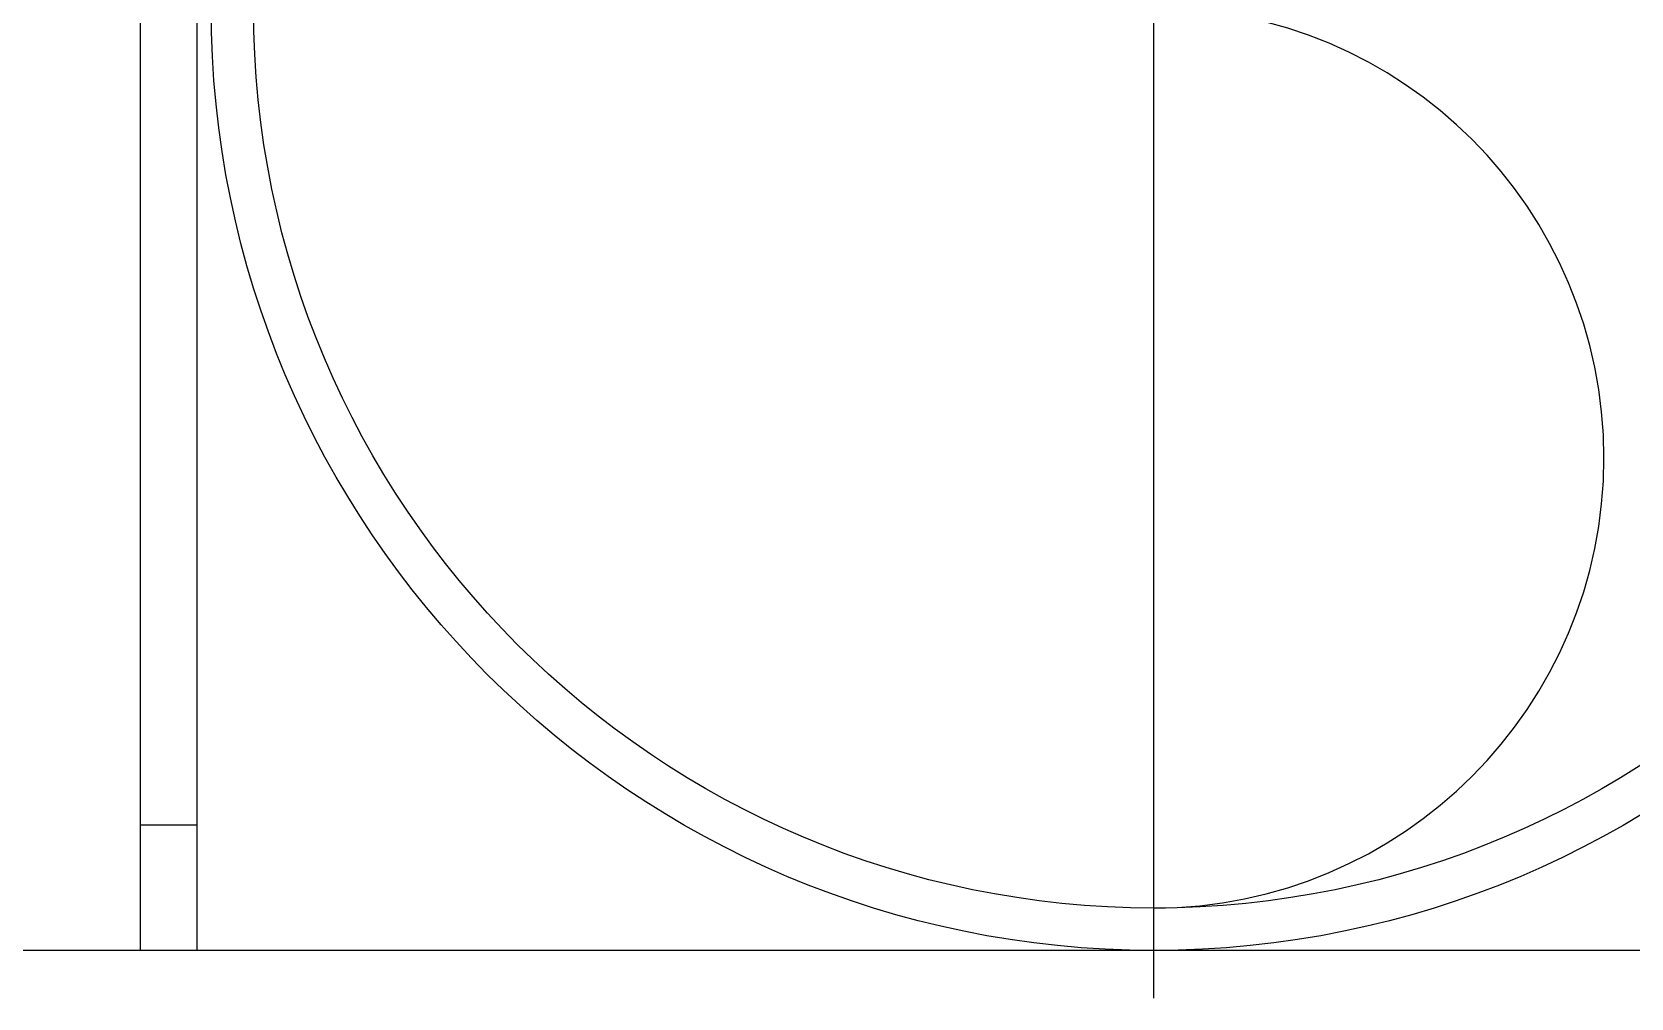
# Model space of a CAD drawing. Extents: x 4995099 to 5303443, y 4627657 to 4889583.
# Drawn here: x 5063570 to 5064344, y 4736440 to 4736908 of the extents above; entities that cross this region are included whole.
import ezdxf

# ---------------------------------------------------------------- set-up
doc = ezdxf.new("R2010")
doc.units = 0
doc.header["$LTSCALE"] = 1000
doc.header["$MEASUREMENT"] = 0
doc.linetypes.add('CENTER', pattern=[50.8, 31.75, -6.35, 6.35, -6.35])
doc.layers.get('0').update_dxf_attribs({"color": 4, "linetype": 'CONTINUOUS'})

msp = doc.modelspace()

# ---------------------------------------------------------------- linework, layer by layer
at = {"color": 0, "linetype": 'CENTER'}
msp.add_line((5064113.31, 4736440.09), (5064113.31, 4737399.11), dxfattribs=at)
at = {"linetype": 'Continuous'}
for p, q in [((5063622.6, 4736463.14), (5063622.6, 4736919.6)), ((5063649.99, 4736463.14), (5063649.99, 4736919.6)), ((5063649.99, 4736523.85), (5063622.6, 4736523.85))]:
    msp.add_line(p, q, dxfattribs=at)
msp.add_line((5069087.44, 4736463.14), (5062154.19, 4736463.14))
for radius in [456.46, 435.92]:
    msp.add_circle((5064113.31, 4736919.6), radius, dxfattribs=at)
msp.add_arc((5064113.31, 4736701.64), 217.96, 270, 90)

doc.saveas('drawing.dxf')
